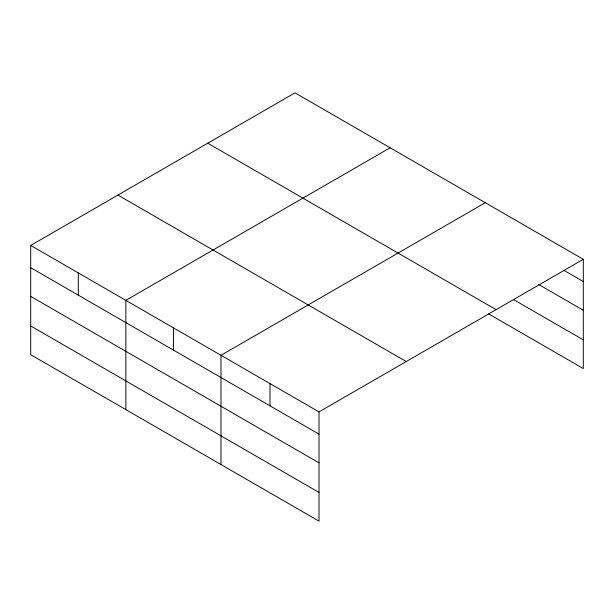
<?xml version="1.0" encoding="UTF-8"?>
<svg xmlns="http://www.w3.org/2000/svg" width="614" height="614" viewBox="0 0 614 614"><rect width="100%" height="100%" fill="white"/><g stroke="black" fill="none" stroke-linecap="round" stroke-linejoin="round"><path stroke-width="0.92" d="M488.598 313.884L583.3 368.561L583.3 259.308L294.989 92.852L30.7 245.439L30.7 354.692L319.011 521.148L319.011 411.894L30.7 245.439M390.128 147.782L125.847 300.369L125.847 409.622M485.275 202.712L220.986 355.299L220.986 464.552M319.011 411.894L583.3 259.308M564.197 270.521L583.3 281.55M538.44 284.366L583.3 310.262M513.519 299.563L583.3 339.849M207.77 143.208L496.089 309.663M117.911 195.083L406.23 361.539M30.7 267.681L319.011 434.136M30.7 296.393L319.011 462.849M30.7 325.973L319.011 492.436M269.999 383.596L269.999 405.839M173.417 327.838L173.417 350.072M78.27 272.9L78.27 295.142"/></g></svg>
